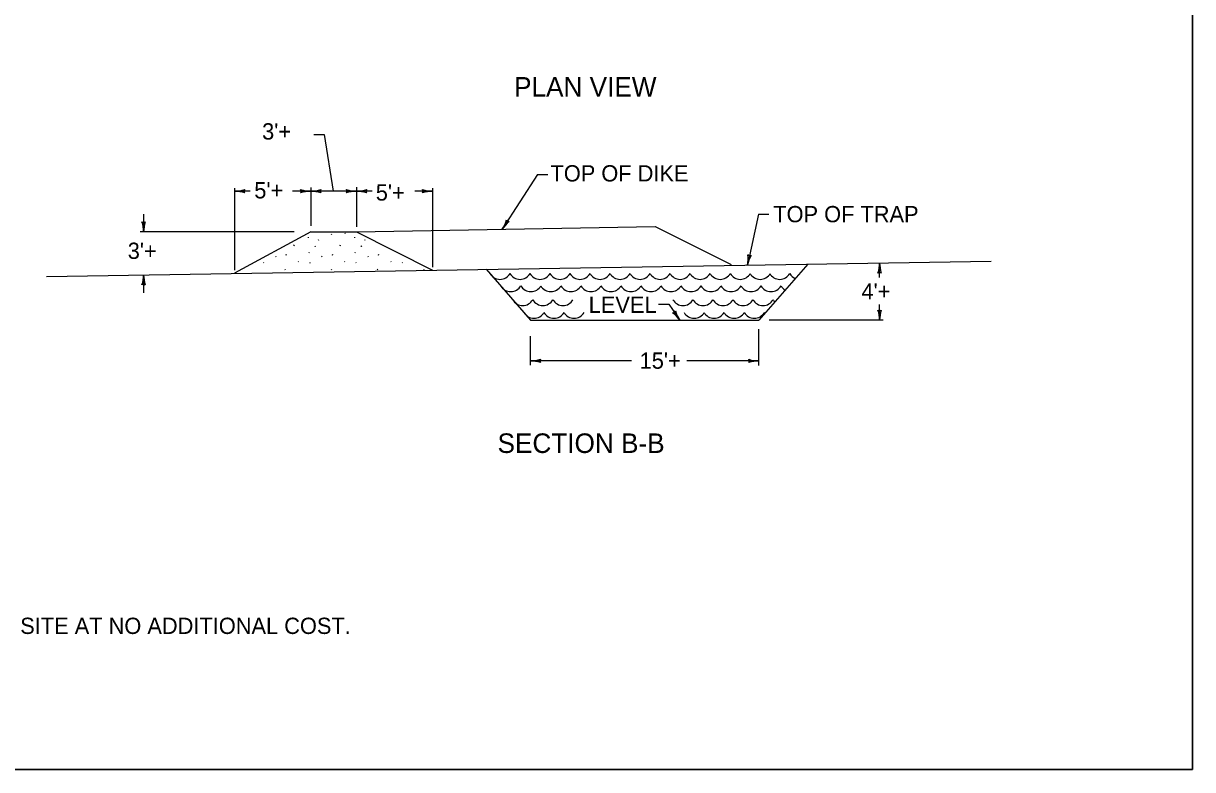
# Model space of a CAD drawing. Extents: x 1007 to 1035.5, y 1000.5 to 1021.5.
# Drawn here: x 1021.15 to 1035.5, y 1000.5 to 1009.66 of the extents above; entities that cross this region are included whole.
import ezdxf

# ---------------------------------------------------------------- set-up
doc = ezdxf.new("R2010")
doc.units = 0
for name, color, linetype in [('1', 7, 'Continuous'), ('10', 7, 'Continuous'), ('11', 7, 'Continuous')]:
    doc.layers.add(name, color=color, linetype=linetype)

msp = doc.modelspace()

# ---------------------------------------------------------------- linework, layer by layer
at = {"layer": '1'}
for p, q in [((1024.717, 1008.299), (1024.842, 1008.299)), ((1024.842, 1008.299), (1024.951, 1007.603)), ((1027.462, 1007.808), (1027.028, 1007.136)), ((1027.462, 1007.808), (1027.587, 1007.808)), ((1023.743, 1007.642), (1023.743, 1006.632)), ((1023.933, 1007.603), (1023.743, 1007.603)), ((1024.678, 1007.603), (1024.455, 1007.603)), ((1024.678, 1007.647), (1024.678, 1007.178)), ((1025.239, 1007.603), (1024.678, 1007.603)), ((1025.239, 1007.652), (1025.239, 1007.168)), ((1025.431, 1007.603), (1025.239, 1007.603)), ((1026.174, 1007.603), (1025.954, 1007.603)), ((1026.174, 1007.642), (1026.174, 1006.669)), ((1022.627, 1007.323), (1022.627, 1007.103)), ((1030.174, 1007.323), (1030.036, 1006.697)), ((1030.174, 1007.323), (1030.299, 1007.323)), ((1025.239, 1007.103), (1028.903, 1007.17)), ((1028.903, 1007.17), (1029.838, 1006.702)), ((1024.474, 1007.103), (1022.585, 1007.103)), ((1024.678, 1007.103), (1023.743, 1006.595)), ((1024.646, 1007.04), (1024.647, 1007.03)), ((1024.678, 1007.103), (1025.239, 1007.103)), ((1024.769, 1007.009), (1024.774, 1007.002)), ((1024.932, 1007.07), (1024.936, 1007.081)), ((1025.096, 1007.093), (1025.101, 1007.086)), ((1025.213, 1007.04), (1025.214, 1007.03)), ((1025.239, 1007.103), (1026.174, 1006.634)), ((1025.336, 1007.009), (1025.341, 1007.002)), ((1024.472, 1006.933), (1024.477, 1006.944)), ((1024.657, 1006.845), (1024.662, 1006.856)), ((1024.727, 1006.933), (1024.732, 1006.926)), ((1024.732, 1006.93), (1024.736, 1006.923)), ((1025.039, 1006.933), (1025.044, 1006.944)), ((1025.224, 1006.845), (1025.229, 1006.856)), ((1025.294, 1006.933), (1025.299, 1006.926)), ((1025.299, 1006.93), (1025.304, 1006.923)), ((1021.436, 1006.557), (1033.027, 1006.746)), ((1024.097, 1006.729), (1024.102, 1006.722)), ((1024.244, 1006.804), (1024.249, 1006.797)), ((1024.376, 1006.818), (1024.381, 1006.829)), ((1024.524, 1006.742), (1024.529, 1006.735)), ((1024.664, 1006.729), (1024.669, 1006.722)), ((1024.811, 1006.804), (1024.816, 1006.797)), ((1024.944, 1006.818), (1024.948, 1006.829)), ((1025.092, 1006.742), (1025.096, 1006.735)), ((1025.232, 1006.729), (1025.236, 1006.722)), ((1025.378, 1006.804), (1025.383, 1006.797)), ((1025.511, 1006.818), (1025.515, 1006.829)), ((1025.659, 1006.742), (1025.663, 1006.735)), ((1025.799, 1006.729), (1025.803, 1006.722)), ((1030.778, 1006.709), (1030.178, 1006.019)), ((1031.659, 1006.542), (1031.659, 1006.724)), ((1022.627, 1006.577), (1022.627, 1006.356)), ((1024.361, 1006.645), (1024.365, 1006.638)), ((1024.928, 1006.645), (1024.933, 1006.638)), ((1025.495, 1006.645), (1025.5, 1006.638)), ((1026.062, 1006.645), (1026.067, 1006.638)), ((1026.829, 1006.645), (1027.373, 1006.019)), ((1028.947, 1006.215), (1029.072, 1006.215)), ((1029.072, 1006.215), (1029.207, 1006.019)), ((1031.659, 1006.019), (1031.659, 1006.214)), ((1027.373, 1006.019), (1030.178, 1006.019)), ((1031.703, 1006.019), (1030.302, 1006.019)), ((1030.178, 1005.462), (1030.178, 1005.91)), ((1027.373, 1005.466), (1027.373, 1005.823)), ((1028.614, 1005.519), (1027.373, 1005.519)), ((1030.178, 1005.519), (1029.294, 1005.519))]:
    msp.add_line(p, q, dxfattribs=at)
for centre, radius, start, end in [((1023.743, 1007.994), 0.391, 270, 288.6688), ((1023.743, 1007.212), 0.391, 71.3472, 89.9939), ((1023.743, 1007.994), 0.391, 269.9878, 270), ((1023.892, 1007.603), 0.0313, 138.7746, 220.8913), ((1024.53, 1007.603), 0.0313, 318.7746, 40.8913), ((1024.678, 1007.994), 0.391, 251.3472, 269.9939), ((1024.678, 1007.212), 0.391, 90, 108.6688), ((1024.678, 1007.994), 0.391, 270, 288.6688), ((1024.678, 1007.212), 0.391, 89.9878, 90), ((1024.678, 1007.212), 0.391, 71.3472, 89.9939), ((1024.678, 1007.994), 0.391, 269.9878, 270), ((1024.827, 1007.603), 0.0313, 138.7746, 220.8913), ((1025.091, 1007.603), 0.0313, 318.7746, 40.8913), ((1025.239, 1007.994), 0.391, 251.3472, 269.9939), ((1025.239, 1007.212), 0.391, 90, 108.6688), ((1025.239, 1007.994), 0.391, 270, 288.6688), ((1025.239, 1007.212), 0.391, 71.3472, 89.9939), ((1025.239, 1007.994), 0.391, 269.9878, 270), ((1025.239, 1007.212), 0.391, 89.9878, 90), ((1025.388, 1007.603), 0.0313, 138.7746, 220.8913), ((1026.026, 1007.603), 0.0313, 318.7746, 40.8913), ((1026.174, 1007.994), 0.391, 251.3472, 269.9939), ((1026.174, 1007.212), 0.391, 90, 108.6688), ((1026.174, 1007.212), 0.391, 89.9878, 90), ((1022.627, 1007.252), 0.0313, 228.7746, 310.8913), ((1022.236, 1007.103), 0.391, 0, 18.6688), ((1023.018, 1007.103), 0.391, 161.3472, 179.9939), ((1026.7, 1007.348), 0.391, 327.1779, 345.8467), ((1027.357, 1006.924), 0.391, 128.5251, 147.1718), ((1026.7, 1007.348), 0.391, 327.1657, 327.1779), ((1027.109, 1007.261), 0.0313, 195.9525, 278.0692), ((1022.236, 1007.103), 0.391, 359.9878, 0), ((1029.654, 1006.781), 0.391, 347.6118, 6.2806), ((1030.418, 1006.613), 0.391, 148.9589, 167.6057), ((1029.654, 1006.781), 0.391, 347.5996, 347.6118), ((1030.068, 1006.843), 0.0313, 216.3864, 298.5031), ((1031.268, 1006.724), 0.391, 341.3472, 359.9939), ((1032.05, 1006.724), 0.391, 180, 198.6688), ((1032.05, 1006.724), 0.391, 179.9878, 180), ((1022.236, 1006.577), 0.391, 341.3472, 359.9939), ((1023.018, 1006.577), 0.391, 180, 198.6688), ((1023.018, 1006.577), 0.391, 179.9878, 180), ((1027, 1006.662), 0.141, 209.2025, 330.7975), ((1027.246, 1006.662), 0.141, 209.2025, 330.7975), ((1027.491, 1006.662), 0.141, 209.2025, 330.7975), ((1027.737, 1006.662), 0.141, 209.2025, 330.7975), ((1027.982, 1006.662), 0.141, 209.2025, 330.7975), ((1028.228, 1006.662), 0.141, 209.2025, 330.7975), ((1028.474, 1006.662), 0.141, 209.2025, 330.7975), ((1028.719, 1006.662), 0.141, 209.2025, 330.7975), ((1028.965, 1006.662), 0.141, 209.2025, 330.7975), ((1029.211, 1006.662), 0.141, 209.2025, 330.7975), ((1029.456, 1006.662), 0.141, 209.2025, 330.7975), ((1029.702, 1006.662), 0.141, 209.2025, 330.7975), ((1029.948, 1006.662), 0.141, 209.2025, 330.7975), ((1030.193, 1006.662), 0.141, 209.2025, 330.7975), ((1030.434, 1006.662), 0.141, 209.2025, 330.7975), ((1030.68, 1006.662), 0.141, 209.2025, 246.6951), ((1031.659, 1006.575), 0.0313, 48.7746, 130.8913), ((1022.627, 1006.428), 0.0313, 48.7746, 130.8913), ((1027.133, 1006.511), 0.141, 209.2025, 330.7975), ((1027.379, 1006.511), 0.141, 209.2025, 330.7975), ((1027.624, 1006.511), 0.141, 209.2025, 330.7975), ((1027.87, 1006.511), 0.141, 209.2025, 330.7975), ((1028.116, 1006.511), 0.141, 209.2025, 330.7975), ((1028.361, 1006.511), 0.141, 209.2025, 330.7975), ((1028.607, 1006.511), 0.141, 209.2025, 330.7975), ((1028.852, 1006.511), 0.141, 209.2025, 330.7975), ((1029.098, 1006.511), 0.141, 209.2025, 330.7975), ((1029.344, 1006.511), 0.141, 209.2025, 330.7975), ((1029.589, 1006.511), 0.141, 209.2025, 330.7975), ((1029.835, 1006.511), 0.141, 209.2025, 330.7975), ((1030.081, 1006.511), 0.141, 209.2025, 330.7975), ((1030.326, 1006.511), 0.141, 209.2025, 330.7975), ((1030.572, 1006.51), 0.141, 209.2025, 238.9216), ((1027.28, 1006.34), 0.141, 209.2025, 330.7975), ((1027.526, 1006.34), 0.141, 209.2025, 330.7975), ((1027.772, 1006.34), 0.141, 209.2025, 330.7975), ((1029.245, 1006.34), 0.141, 209.2025, 330.7975), ((1029.491, 1006.34), 0.141, 209.2025, 330.7975), ((1029.737, 1006.34), 0.141, 209.2025, 330.7975), ((1029.982, 1006.34), 0.141, 209.2025, 330.7975), ((1030.228, 1006.34), 0.141, 209.2025, 330.7975), ((1030.474, 1006.34), 0.141, 209.2025, 223.7256), ((1029.122, 1006.142), 0.0313, 263.2945, 345.4112), ((1029.529, 1006.241), 0.391, 195.8671, 214.5138), ((1031.659, 1006.168), 0.0313, 228.7746, 310.8913), ((1031.268, 1006.019), 0.391, 0, 18.6688), ((1032.05, 1006.019), 0.391, 161.3472, 179.9939), ((1027.417, 1006.184), 0.141, 209.2025, 330.7975), ((1027.663, 1006.184), 0.141, 209.2025, 330.7975), ((1027.909, 1006.184), 0.141, 209.2025, 330.7975), ((1028.885, 1005.798), 0.391, 34.5199, 53.1887), ((1028.885, 1005.798), 0.391, 34.5077, 34.5199), ((1029.383, 1006.184), 0.141, 209.2025, 330.7975), ((1029.628, 1006.184), 0.141, 209.2025, 330.7975), ((1029.874, 1006.184), 0.141, 209.2025, 330.7975), ((1030.12, 1006.184), 0.141, 209.2025, 330.7975), ((1030.365, 1006.184), 0.141, 209.2025, 215.2043), ((1031.268, 1006.019), 0.391, 359.9878, 0), ((1027.373, 1005.91), 0.391, 270, 288.6688), ((1027.373, 1005.128), 0.391, 71.3472, 89.9939), ((1027.373, 1005.91), 0.391, 269.9878, 270), ((1027.522, 1005.519), 0.0313, 138.7746, 220.8913), ((1030.029, 1005.519), 0.0313, 318.7746, 40.8913), ((1030.178, 1005.91), 0.391, 251.3472, 269.9939), ((1030.178, 1005.128), 0.391, 90, 108.6688), ((1030.178, 1005.128), 0.391, 89.9878, 90)]:
    msp.add_arc(centre, radius, start, end, dxfattribs=at)
at = {"layer": '10'}
for p, q in [((1035.5, 1021.5), (1035.5, 1000.5)), ((1035.5, 1000.5), (1007, 1000.5))]:
    msp.add_line(p, q, dxfattribs=at)
at = {"layer": '11'}
msp.add_lwpolyline([(1007, 1000.5), (1035.5, 1000.5), (1035.5, 1021.5), (1007, 1021.5)], close=True, dxfattribs=at)

# ---------------------------------------------------------------- texts
at = {"layer": '1'}
for s, height, p in [('PLAN VIEW', 0.24, (1027.173, 1008.765)), ("3'+", 0.2, (1024.081, 1008.238)), ('TOP OF DIKE', 0.2, (1027.62, 1007.723)), ("5'+", 0.2, (1023.985, 1007.515)), ("5'+", 0.2, (1025.476, 1007.488)), ('TOP OF TRAP', 0.2, (1030.354, 1007.222)), ("3'+", 0.2, (1022.432, 1006.772)), ("4'+", 0.2, (1031.436, 1006.274)), ('LEVEL', 0.2, (1028.089, 1006.109)), ("15'+", 0.2, (1028.714, 1005.423)), ('SECTION B-B', 0.24, (1026.97, 1004.389)), ('MATERIAL REMOVED IN THE PROCESS OF CONSTRUCTING SILT TRAP TYPE A SHALL BE WASTED ON SITE AT NO ADDITIONAL COST.', 0.2, (1007.768, 1002.166))]:
    msp.add_text(s, height=height, dxfattribs=at).set_placement(p)

doc.saveas('drawing.dxf')
